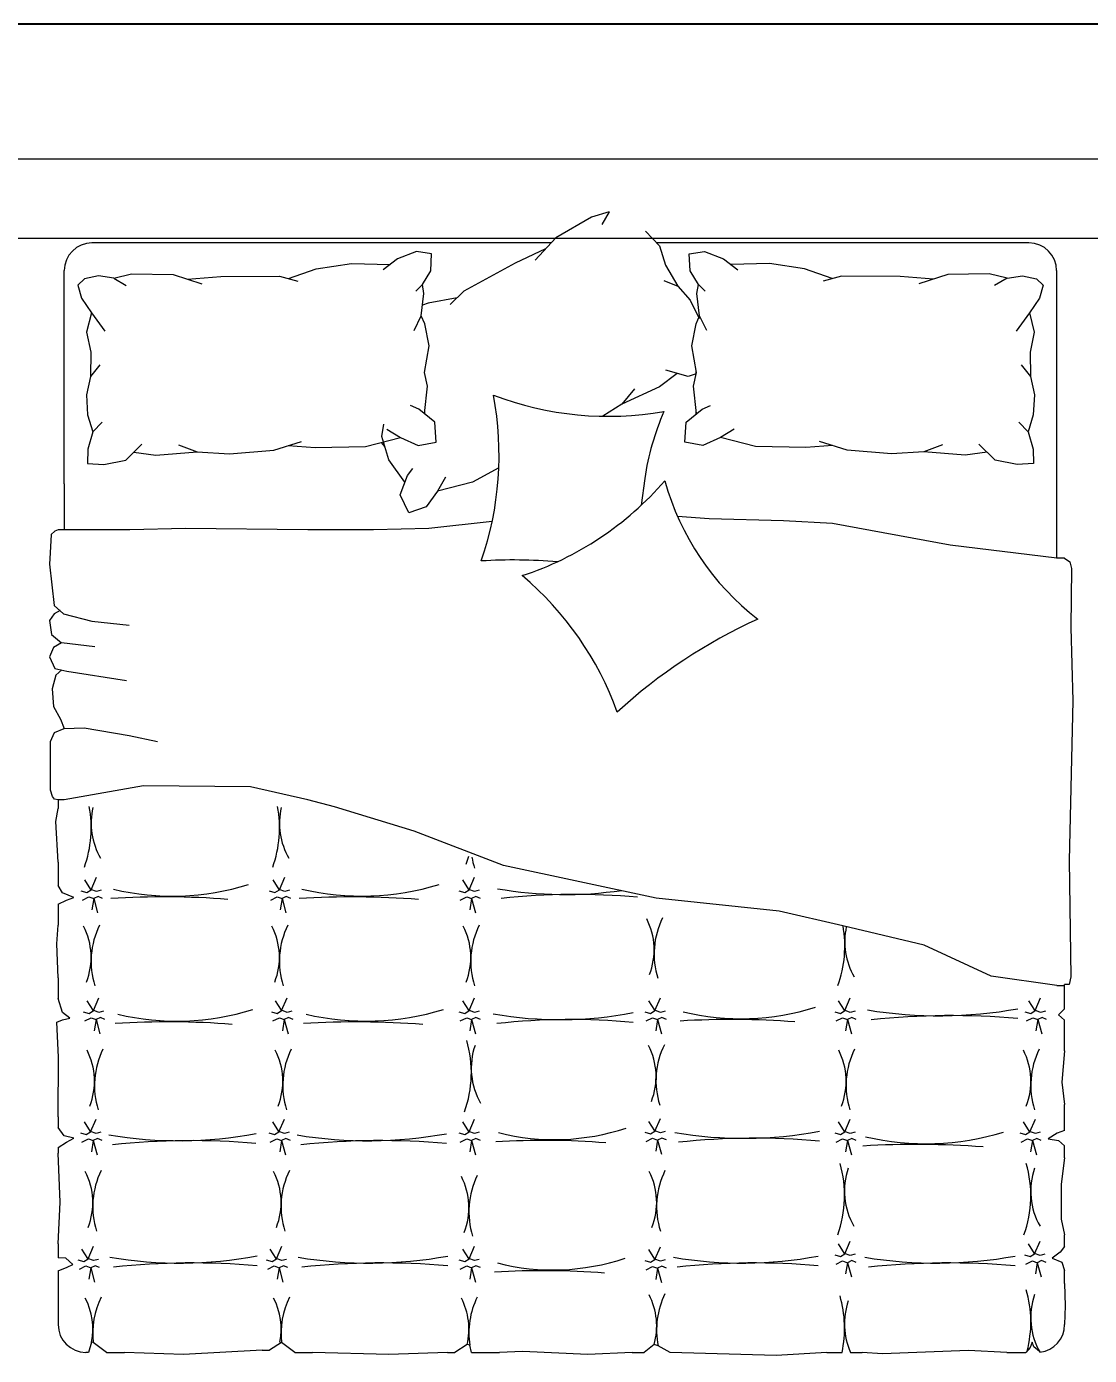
# Model space of a CAD drawing. Header units: millimetres. Extents: x -59 to 123, y 54 to 155.
# Drawn here: x -39.158 to -37.149, y 148.271 to 150.783 of the extents above; entities that cross this region are included whole.
import ezdxf

# ---------------------------------------------------------------- set-up
doc = ezdxf.new("R2010")
doc.units = ezdxf.units.MM
doc.linetypes.add('CONTINUA', pattern=[0])
doc.layers.get('0').update_dxf_attribs({"lineweight": 9})
doc.layers.get('Defpoints').update_dxf_attribs({"lineweight": 0})
doc.layers.add('A-COT', color=8, linetype='Continuous')
doc.layers.add('mobiliario', color=7, linetype='Continuous', lineweight=0)
doc.layers.add('MUROS', color=7, linetype='Continuous', lineweight=80)
doc.styles.add('style1', font='arial.ttf', dxfattribs={"height": 0.1})
doc.dimstyles.new('luis1', dxfattribs={"dimtxt": 0.1, "dimasz": 0.08, "dimexe": 0.08, "dimexo": 0.08, "dimgap": 0.08, "dimtad": 2, "dimzin": 4, "dimdsep": 46, "dimtxsty": 'style1', "dimblk": 'ARCHTICK', "dimcen": 2, "dimdle": 0.08, "dimclrd": 256, "dimclre": 256, "dimclrt": 256, "dimadec": 0, "dimazin": 1, "dimtfac": 1, "dimtix": 1, "dimtmove": 0, "dimatfit": 3, "dimfxl": 1, "dimtolj": 1, "dimarcsym": 0})

# ---------------------------------------------------------------- blocks, each defined once
blk = doc.blocks.new('CAMA MATRIMONIAL')
at = {"layer": 'mobiliario'}
for p, q in [((2857.375, 870.6048), (2857.3417, 870.5949)), ((2857.375, 870.6048), (2857.3611, 870.581)), ((2857.3417, 870.5949), (2857.2738, 870.5556)), ((2857.2738, 870.5556), (2857.2349, 870.5135)), ((2857.4437, 870.5682), (2857.4698, 870.5406)), ((2857.2648, 870.5459), (2856.3973, 870.5459)), ((2858.1682, 870.5459), (2857.4647, 870.5459)), ((2857.4698, 870.5406), (2857.4813, 870.5038)), ((2857.4813, 870.5038), (2857.5047, 870.4643)), ((2856.3449, 870.0907), (2856.3449, 870.4935)), ((2858.2207, 869.95), (2858.2207, 870.4935)), ((2857.5394, 870.2988), (2857.5394, 870.3037)), ((2857.0261, 870.2229), (2857.0261, 870.2268)), ((2857.5394, 870.2229), (2857.5394, 870.2268)), ((2856.9513, 870.1591), (2856.9489, 870.1634)), ((2857.442, 870.1008), (2857.4356, 870.0501)), ((2856.3449, 870.0907), (2856.3449, 870.0033)), ((2857.5638, 870.0241), (2857.5039, 870.029)), ((2857.7041, 870.0203), (2857.5638, 870.0241)), ((2856.3449, 870.0033), (2856.3333, 870.0033)), ((2858.2355, 869.95), (2858.2206, 869.95)), ((2856.3256, 869.8606), (2856.3436, 869.845)), ((2856.3436, 869.845), (2856.3972, 869.831)), ((2856.3972, 869.831), (2856.4674, 869.8233)), ((2856.3245, 869.7812), (2856.3168, 869.7634)), ((2856.3398, 869.7902), (2856.3245, 869.7812)), ((2856.4024, 869.7825), (2856.3398, 869.7902)), ((2856.3168, 869.7634), (2856.3271, 869.7417)), ((2856.3271, 869.7417), (2856.35, 869.7366)), ((2856.35, 869.7366), (2856.4623, 869.7188)), ((2856.3192, 869.6034), (2856.3262, 869.6208)), ((2856.3262, 869.6208), (2856.345, 869.628)), ((2856.345, 869.628), (2856.3826, 869.6295)), ((2856.3826, 869.6295), (2856.4678, 869.615)), ((2856.4678, 869.615), (2856.5213, 869.6035)), ((2856.3333, 869.493), (2856.3333, 869.4768)), ((2856.3449, 869.493), (2856.3333, 869.493)), ((2856.3333, 869.3756), (2856.3333, 869.3312)), ((2856.3333, 869.296), (2856.3333, 869.2561)), ((2856.3333, 869.1565), (2856.3333, 869.118)), ((2858.2207, 869.1425), (2858.2355, 869.1425)), ((2858.2355, 869.0981), (2858.2355, 869.1441)), ((2858.2355, 869.0185), (2858.2355, 869.0767)), ((2858.2355, 868.8683), (2858.2355, 868.9173)), ((2856.3333, 868.8943), (2856.3333, 868.8736)), ((2856.3333, 868.8361), (2856.3333, 868.8254)), ((2858.2355, 868.8162), (2858.2355, 868.8392)), ((2858.2355, 868.6492), (2858.2355, 868.6707)), ((2856.3333, 868.6538), (2856.3333, 868.6277)), ((2856.3333, 868.6032), (2856.3333, 868.5012)), ((2858.2355, 868.5787), (2858.2355, 868.6033)), ((2856.7806, 868.4488), (2856.7557, 868.4674)), ((2856.391, 868.4488), (2856.3857, 868.4488)), ((2856.4247, 868.4488), (2856.4585, 868.4488)), ((2856.7187, 868.4528), (2856.7325, 868.4528)), ((2856.7806, 868.4488), (2856.8144, 868.4488)), ((2857.0693, 868.4488), (2857.0831, 868.4488)), ((2857.1149, 868.4488), (2857.1674, 868.4488)), ((2857.418, 868.4488), (2857.441, 868.4488)), ((2857.7864, 868.4488), (2857.8149, 868.4488)), ((2857.8311, 868.4488), (2857.8533, 868.4488)), ((2858.1264, 868.4488), (2858.1626, 868.4488))]:
    blk.add_line(p, q, dxfattribs=at)
for points in [[(2857.0092, 870.455), (2857.0218, 870.4672), (2857.0375, 870.493), (2857.0393, 870.5255), (2857.0104, 870.5295), (2856.9749, 870.5159), (2856.9475, 870.4951)], [(2857.2545, 870.5347), (2857.1973, 870.5079), (2857.1003, 870.4545), (2857.0744, 870.4292)], [(2857.5563, 870.455), (2857.5437, 870.4672), (2857.528, 870.493), (2857.5262, 870.5255), (2857.5551, 870.5295), (2857.5906, 870.5159), (2857.618, 870.4951)], [(2856.7689, 870.4786), (2856.8213, 870.497), (2856.8876, 870.5068), (2856.9606, 870.505)], [(2857.7966, 870.4786), (2857.7442, 870.497), (2857.6779, 870.5068), (2857.6049, 870.505)], [(2856.4383, 870.4795), (2856.4094, 870.4835), (2856.383, 870.478), (2856.3704, 870.4658), (2856.3776, 870.4414), (2856.3964, 870.4139), (2856.4215, 870.3792)], [(2856.4383, 870.4795), (2856.4722, 870.4873), (2856.5506, 870.4863), (2856.6052, 870.4686)], [(2856.4383, 870.4795), (2856.4621, 870.4657)], [(2856.5777, 870.4775), (2856.6407, 870.4822), (2856.7514, 870.4832), (2856.7864, 870.4739)], [(2857.4784, 870.4748), (2857.5047, 870.4643), (2857.5282, 870.4376), (2857.5448, 870.4033)], [(2857.9878, 870.4775), (2857.9248, 870.4822), (2857.8141, 870.4832), (2857.7791, 870.4739)], [(2858.1272, 870.4795), (2858.0933, 870.4873), (2858.0149, 870.4863), (2857.9603, 870.4686)], [(2858.1272, 870.4795), (2858.1034, 870.4657)], [(2858.1272, 870.4795), (2858.1561, 870.4835), (2858.1825, 870.478), (2858.1952, 870.4658), (2858.188, 870.4414), (2858.1691, 870.4139), (2858.144, 870.3792)], [(2857.0061, 870.3803), (2857.0197, 870.4079), (2857.0248, 870.4502), (2857.0218, 870.4672)], [(2857.5594, 870.3803), (2857.5458, 870.4079), (2857.5407, 870.4502), (2857.5437, 870.4672)], [(2857.0873, 870.4419), (2857.0326, 870.4323), (2857.0222, 870.4283)], [(2856.3964, 870.4139), (2856.3872, 870.3771), (2856.3952, 870.3394), (2856.3942, 870.2935)], [(2857.0256, 870.3009), (2857.0346, 870.3515), (2857.0263, 870.393), (2857.0197, 870.4079)], [(2857.5399, 870.3009), (2857.5309, 870.3515), (2857.5392, 870.393), (2857.5458, 870.4079)], [(2858.1691, 870.4139), (2858.1783, 870.3771), (2858.1703, 870.3394), (2858.1713, 870.2935)], [(2856.412, 870.3156), (2856.3942, 870.2935), (2856.3867, 870.2587), (2856.3891, 870.2207), (2856.3986, 870.1888)], [(2857.0257, 870.2232), (2857.0316, 870.275), (2857.0256, 870.3009)], [(2857.5031, 870.2993), (2857.4699, 870.2738), (2857.3987, 870.2413)], [(2857.5394, 870.2986), (2857.5239, 870.2936), (2857.4822, 870.3051)], [(2857.5398, 870.2232), (2857.5339, 870.275), (2857.5399, 870.3009)], [(2858.1536, 870.3156), (2858.1713, 870.2935), (2858.1788, 870.2587), (2858.1765, 870.2207), (2858.1669, 870.1888)], [(2857.423, 870.27), (2857.3987, 870.2413), (2857.3631, 870.2182)], [(2856.9544, 870.1939), (2856.9801, 870.1783), (2857.0135, 870.1631), (2857.0476, 870.169), (2857.0453, 870.2071), (2857.0151, 870.2319), (2856.9994, 870.2386)], [(2857.6112, 870.1939), (2857.5854, 870.1783), (2857.552, 870.1631), (2857.5179, 870.169), (2857.5202, 870.2071), (2857.5504, 870.2319), (2857.5661, 870.2386)], [(2856.4166, 870.2071), (2856.3986, 870.1888), (2856.3892, 870.1558), (2856.3889, 870.129), (2856.4196, 870.1271), (2856.4611, 870.1353), (2856.4917, 870.1658)], [(2856.9887, 870.0934), (2856.9582, 870.1357), (2856.9451, 870.1801), (2856.9488, 870.2031)], [(2858.1489, 870.2071), (2858.1669, 870.1888), (2858.1763, 870.1558), (2858.1766, 870.129), (2858.1459, 870.1271), (2858.1044, 870.1353), (2858.0738, 870.1658)], [(2856.7682, 870.1628), (2856.8189, 870.1589), (2856.9143, 870.1609), (2856.9801, 870.1783)], [(2857.7973, 870.1628), (2857.7466, 870.1589), (2857.6512, 870.1609), (2857.5854, 870.1783)], [(2856.4764, 870.1505), (2856.5179, 870.1445), (2856.5958, 870.1511)], [(2856.5606, 870.1643), (2856.5958, 870.1511), (2856.6572, 870.1472), (2856.7408, 870.1542), (2856.7933, 870.1708)], [(2856.9507, 870.1612), (2856.9444, 870.1688)], [(2858.0049, 870.1643), (2857.9697, 870.1511), (2857.9083, 870.1472), (2857.8247, 870.1542), (2857.7722, 870.1708)], [(2858.0891, 870.1505), (2858.0476, 870.1445), (2857.9697, 870.1511)], [(2857.0652, 870.1029), (2857.0504, 870.0766), (2857.0287, 870.047), (2856.9962, 870.0355), (2856.9796, 870.0698), (2856.9936, 870.1063), (2857.004, 870.1198)], [(2857.1662, 870.1205), (2857.1163, 870.0937), (2857.0504, 870.0766)], [(2856.3333, 870.0033), (2856.3272, 870.0013), (2856.3204, 869.9945), (2856.3185, 869.9604), (2856.3172, 869.9389)], [(2856.8051, 870.0033), (2856.5738, 870.0064), (2856.4691, 870.0033), (2856.3449, 870.0033)], [(2857.1537, 870.0193), (2857.034, 870.0064), (2856.9293, 870.0033), (2856.8051, 870.0033)], [(2858.2207, 869.95), (2858.0191, 869.9747), (2857.797, 870.0158), (2857.7041, 870.0203)], [(2858.2355, 869.95), (2858.2457, 869.9432), (2858.2486, 869.9303), (2858.2472, 869.8189), (2858.2514, 869.6804), (2858.2443, 869.3784), (2858.2472, 869.1584), (2858.2443, 869.1441), (2858.2355, 869.1441)], [(2856.3172, 869.9389), (2856.3256, 869.8606)], [(2856.3369, 869.8508), (2856.3258, 869.845), (2856.3168, 869.8323), (2856.3207, 869.8055), (2856.3398, 869.7902)], [(2856.3403, 869.7388), (2856.3291, 869.7291), (2856.3219, 869.7031), (2856.3248, 869.6699), (2856.3378, 869.6454), (2856.345, 869.628)], [(2856.3333, 869.493), (2856.3267, 869.4942), (2856.3227, 869.4997), (2856.3188, 869.5112), (2856.3192, 869.6034)], [(2856.8051, 869.493), (2856.6971, 869.5175), (2856.4944, 869.5195), (2856.3449, 869.493)], [(2856.3333, 869.3756), (2856.3291, 869.4523), (2856.3333, 869.4768)], [(2858.2207, 869.1425), (2858.0967, 869.1598), (2857.9704, 869.2183), (2857.8164, 869.2553), (2857.6963, 869.283), (2857.4634, 869.3076), (2857.1748, 869.3691), (2857.0063, 869.4338), (2856.8554, 869.4799), (2856.8051, 869.493)], [(2856.3764, 869.3211), (2856.3873, 869.318), (2856.3955, 869.3232), (2856.406, 869.3472)], [(2856.7323, 869.3211), (2856.7432, 869.318), (2856.7514, 869.3232), (2856.7619, 869.3472)], [(2857.0908, 869.3211), (2857.1017, 869.318), (2857.1099, 869.3232), (2857.1204, 869.3472)], [(2856.3333, 869.296), (2856.349, 869.3037), (2856.3628, 869.3083), (2856.3414, 869.3175), (2856.3333, 869.3312)], [(2856.4149, 869.3223), (2856.406, 869.32), (2856.3951, 869.3239), (2856.3838, 869.3417)], [(2856.7708, 869.3223), (2856.7619, 869.32), (2856.751, 869.3239), (2856.7397, 869.3417)], [(2857.1293, 869.3223), (2857.1204, 869.32), (2857.1095, 869.3239), (2857.0982, 869.3417)], [(2856.3792, 869.3037), (2856.3912, 869.3099), (2856.4006, 869.3064), (2856.4079, 869.2796)], [(2856.4173, 869.3068), (2856.4087, 869.3103), (2856.4006, 869.3064), (2856.397, 869.285)], [(2856.7351, 869.3037), (2856.7471, 869.3099), (2856.7565, 869.3064), (2856.7638, 869.2796)], [(2856.7732, 869.3068), (2856.7646, 869.3103), (2856.7565, 869.3064), (2856.753, 869.285)], [(2857.0935, 869.3037), (2857.1056, 869.3099), (2857.1149, 869.3064), (2857.1223, 869.2796)], [(2857.1316, 869.3068), (2857.1231, 869.3103), (2857.1149, 869.3064), (2857.1114, 869.285)], [(2856.3333, 869.1565), (2856.3306, 869.2209), (2856.3333, 869.2561)], [(2856.3333, 868.8943), (2856.3338, 869.0069), (2856.3308, 869.0728), (2856.3415, 869.0774), (2856.3553, 869.0805), (2856.3415, 869.0912), (2856.3333, 869.118)], [(2856.3808, 869.0927), (2856.3917, 869.0896), (2856.3999, 869.0948), (2856.4104, 869.1187)], [(2856.7367, 869.0927), (2856.7476, 869.0896), (2856.7558, 869.0948), (2856.7663, 869.1187)], [(2857.0908, 869.0927), (2857.1017, 869.0896), (2857.1099, 869.0948), (2857.1204, 869.1187)], [(2857.4423, 869.0927), (2857.4531, 869.0896), (2857.4613, 869.0948), (2857.4718, 869.1187)], [(2857.8011, 869.0927), (2857.812, 869.0896), (2857.8202, 869.0948), (2857.8306, 869.1187)], [(2858.1607, 869.0927), (2858.1716, 869.0896), (2858.1798, 869.0948), (2858.1903, 869.1187)], [(2856.4193, 869.0939), (2856.4104, 869.0915), (2856.3995, 869.0954), (2856.3882, 869.1133)], [(2856.7752, 869.0939), (2856.7663, 869.0915), (2856.7554, 869.0954), (2856.7441, 869.1133)], [(2857.1293, 869.0939), (2857.1204, 869.0915), (2857.1095, 869.0954), (2857.0982, 869.1133)], [(2857.4808, 869.0939), (2857.4718, 869.0915), (2857.4609, 869.0954), (2857.4496, 869.1133)], [(2857.8396, 869.0939), (2857.8306, 869.0915), (2857.8197, 869.0954), (2857.8085, 869.1133)], [(2858.1993, 869.0939), (2858.1903, 869.0915), (2858.1794, 869.0954), (2858.1681, 869.1133)], [(2858.2355, 869.0981), (2858.2243, 869.0868), (2858.2355, 869.0767)], [(2856.3835, 869.0752), (2856.3956, 869.0814), (2856.4049, 869.0779), (2856.4123, 869.0511)], [(2856.4216, 869.0783), (2856.4131, 869.0818), (2856.4049, 869.0779), (2856.4014, 869.0566)], [(2856.7394, 869.0752), (2856.7515, 869.0814), (2856.7608, 869.0779), (2856.7682, 869.0511)], [(2856.7775, 869.0783), (2856.769, 869.0818), (2856.7608, 869.0779), (2856.7573, 869.0566)], [(2857.0935, 869.0752), (2857.1056, 869.0814), (2857.1149, 869.0779), (2857.1223, 869.0511)], [(2857.1316, 869.0783), (2857.1231, 869.0818), (2857.1149, 869.0779), (2857.1114, 869.0566)], [(2857.445, 869.0752), (2857.457, 869.0814), (2857.4664, 869.0779), (2857.4738, 869.0511)], [(2857.4831, 869.0783), (2857.4745, 869.0818), (2857.4664, 869.0779), (2857.4629, 869.0566)], [(2857.8038, 869.0752), (2857.8159, 869.0814), (2857.8252, 869.0779), (2857.8326, 869.0511)], [(2857.8419, 869.0783), (2857.8334, 869.0818), (2857.8252, 869.0779), (2857.8217, 869.0566)], [(2858.1635, 869.0752), (2858.1755, 869.0814), (2858.1849, 869.0779), (2858.1923, 869.0511)], [(2858.2016, 869.0783), (2858.193, 869.0818), (2858.1849, 869.0779), (2858.1814, 869.0566)], [(2858.2355, 869.0185), (2858.2305, 868.9596), (2858.2355, 868.9173)], [(2857.4423, 868.8649), (2857.4531, 868.8618), (2857.4613, 868.867), (2857.4718, 868.8909)], [(2856.3333, 868.8361), (2856.3492, 868.8461), (2856.363, 868.8537), (2856.3446, 868.8583), (2856.3333, 868.8736)], [(2856.3757, 868.8638), (2856.3866, 868.8607), (2856.3948, 868.8658), (2856.4053, 868.8898)], [(2856.4142, 868.8649), (2856.4053, 868.8626), (2856.3944, 868.8665), (2856.3831, 868.8844)], [(2856.7316, 868.8638), (2856.7425, 868.8607), (2856.7507, 868.8658), (2856.7612, 868.8898)], [(2856.7701, 868.8649), (2856.7612, 868.8626), (2856.7503, 868.8665), (2856.739, 868.8844)], [(2857.0908, 868.8638), (2857.1017, 868.8607), (2857.1099, 868.8658), (2857.1204, 868.8898)], [(2857.1293, 868.8649), (2857.1204, 868.8626), (2857.1095, 868.8665), (2857.0982, 868.8844)], [(2857.4808, 868.8661), (2857.4718, 868.8637), (2857.4609, 868.8676), (2857.4496, 868.8855)], [(2857.8011, 868.8638), (2857.812, 868.8607), (2857.8202, 868.8658), (2857.8306, 868.8898)], [(2857.8396, 868.8649), (2857.8306, 868.8626), (2857.8197, 868.8665), (2857.8085, 868.8844)], [(2858.1507, 868.8638), (2858.1616, 868.8607), (2858.1698, 868.8658), (2858.1803, 868.8898)], [(2858.1892, 868.8649), (2858.1803, 868.8626), (2858.1694, 868.8665), (2858.1581, 868.8844)], [(2858.2355, 868.8683), (2858.2213, 868.8631), (2858.2044, 868.8524), (2858.2243, 868.8493), (2858.2355, 868.8392)], [(2856.3784, 868.8463), (2856.3905, 868.8525), (2856.3998, 868.849), (2856.4072, 868.8222)], [(2856.4165, 868.8494), (2856.408, 868.8529), (2856.3998, 868.849), (2856.3963, 868.8276)], [(2856.7343, 868.8463), (2856.7464, 868.8525), (2856.7557, 868.849), (2856.7631, 868.8222)], [(2856.7724, 868.8494), (2856.7639, 868.8529), (2856.7557, 868.849), (2856.7522, 868.8276)], [(2857.0935, 868.8463), (2857.1056, 868.8525), (2857.1149, 868.849), (2857.1223, 868.8222)], [(2857.1316, 868.8494), (2857.1231, 868.8529), (2857.1149, 868.849), (2857.1114, 868.8276)], [(2857.445, 868.8474), (2857.457, 868.8536), (2857.4664, 868.8501), (2857.4738, 868.8233)], [(2857.4831, 868.8505), (2857.4745, 868.854), (2857.4664, 868.8501), (2857.4629, 868.8288)], [(2857.8038, 868.8463), (2857.8159, 868.8525), (2857.8252, 868.849), (2857.8326, 868.8222)], [(2857.8419, 868.8494), (2857.8334, 868.8529), (2857.8252, 868.849), (2857.8217, 868.8276)], [(2858.1534, 868.8463), (2858.1655, 868.8525), (2858.1748, 868.849), (2858.1822, 868.8222)], [(2858.1916, 868.8494), (2858.183, 868.8529), (2858.1748, 868.849), (2858.1713, 868.8276)], [(2856.3333, 868.6538), (2856.3369, 868.7327), (2856.3333, 868.8254)], [(2858.2355, 868.8162), (2858.2289, 868.7666), (2858.2289, 868.7007), (2858.2355, 868.6707)], [(2856.3708, 868.6234), (2856.3817, 868.6203), (2856.3899, 868.6254), (2856.4004, 868.6494)], [(2856.4093, 868.6245), (2856.4004, 868.6222), (2856.3895, 868.6261), (2856.3782, 868.644)], [(2856.7267, 868.6234), (2856.7376, 868.6203), (2856.7458, 868.6254), (2856.7563, 868.6494)], [(2856.7652, 868.6245), (2856.7563, 868.6222), (2856.7454, 868.6261), (2856.7341, 868.644)], [(2857.0908, 868.6234), (2857.1017, 868.6203), (2857.1099, 868.6254), (2857.1204, 868.6494)], [(2857.1293, 868.6245), (2857.1204, 868.6222), (2857.1095, 868.6261), (2857.0982, 868.644)], [(2857.4423, 868.6225), (2857.4531, 868.6193), (2857.4613, 868.6245), (2857.4718, 868.6485)], [(2857.4808, 868.6236), (2857.4718, 868.6213), (2857.4609, 868.6252), (2857.4496, 868.6431)], [(2857.8011, 868.6331), (2857.812, 868.63), (2857.8202, 868.6352), (2857.8306, 868.6591)], [(2857.8396, 868.6343), (2857.8306, 868.6319), (2857.8197, 868.6358), (2857.8085, 868.6537)], [(2858.1599, 868.6331), (2858.1708, 868.63), (2858.179, 868.6352), (2858.1895, 868.6591)], [(2858.1984, 868.6343), (2858.1895, 868.6319), (2858.1786, 868.6358), (2858.1673, 868.6537)], [(2858.2355, 868.6492), (2858.2274, 868.6379), (2858.2121, 868.6271), (2858.2305, 868.6195), (2858.2355, 868.6033)], [(2856.3333, 868.6032), (2856.3507, 868.6101), (2856.3614, 868.6147), (2856.3476, 868.627), (2856.3333, 868.6277)], [(2857.8038, 868.6156), (2857.8159, 868.6218), (2857.8252, 868.6183), (2857.8326, 868.5915)], [(2857.8419, 868.6187), (2857.8334, 868.6222), (2857.8252, 868.6183), (2857.8217, 868.597)], [(2858.1626, 868.6156), (2858.1747, 868.6218), (2858.184, 868.6183), (2858.1914, 868.5915)], [(2858.2008, 868.6187), (2858.1922, 868.6222), (2858.184, 868.6183), (2858.1805, 868.597)], [(2856.3736, 868.6059), (2856.3856, 868.6121), (2856.3949, 868.6086), (2856.4023, 868.5818)], [(2856.4117, 868.609), (2856.4031, 868.6125), (2856.3949, 868.6086), (2856.3914, 868.5872)], [(2856.7295, 868.6059), (2856.7415, 868.6121), (2856.7508, 868.6086), (2856.7582, 868.5818)], [(2856.7676, 868.609), (2856.759, 868.6125), (2856.7508, 868.6086), (2856.7473, 868.5872)], [(2857.0935, 868.6059), (2857.1056, 868.6121), (2857.1149, 868.6086), (2857.1223, 868.5818)], [(2857.1316, 868.609), (2857.1231, 868.6125), (2857.1149, 868.6086), (2857.1114, 868.5872)], [(2857.445, 868.605), (2857.457, 868.6112), (2857.4664, 868.6077), (2857.4738, 868.5809)], [(2857.4831, 868.6081), (2857.4745, 868.6116), (2857.4664, 868.6077), (2857.4629, 868.5863)], [(2858.2355, 868.5787), (2858.2366, 868.5367), (2858.2355, 868.5012)], [(2856.4247, 868.4488), (2856.3998, 868.4674), (2856.3965, 868.4681), (2856.3908, 868.4488)], [(2856.7557, 868.4674), (2856.7325, 868.4528)], [(2858.1883, 868.4505), (2858.1775, 868.4591), (2858.1744, 868.4678), (2858.1707, 868.4578), (2858.1626, 868.4488)], [(2856.7187, 868.4528), (2856.57, 868.4446), (2856.4585, 868.4488)], [(2857.0693, 868.4488), (2856.9584, 868.4446), (2856.8144, 868.4488)], [(2857.1149, 868.4488), (2857.1113, 868.4623), (2857.1063, 868.4635), (2857.0831, 868.4488)], [(2857.418, 868.4488), (2857.3342, 868.4445), (2857.2109, 868.4507), (2857.1674, 868.4488)], [(2857.7864, 868.4488), (2857.6905, 868.443), (2857.4901, 868.4488), (2857.4675, 868.4614), (2857.4596, 868.4636), (2857.441, 868.4488)], [(2858.1264, 868.4488), (2858.054, 868.4522), (2857.8912, 868.4461), (2857.8533, 868.4488)]]:
    blk.add_lwpolyline(points, dxfattribs=at)
for centre, radius, start, end in [((2856.3973, 870.4935), 0.0524, 90, 180), ((2858.1682, 870.4935), 0.0524, 0, 90), ((2856.5547, 870.1449), 0.612, 340.9059, 10.6528), ((2857.3732, 870.8283), 0.6101, 249.159, 279.9254), ((2857.9327, 870.0281), 0.496, 156.3276, 171.5768), ((2857.0196, 870.4964), 0.6101, 288.238, 319.0044), ((2857.9583, 870.2279), 0.496, 195.4066, 232.4063), ((2857.1943, 868.9347), 1.0119, 85.311, 93.4716), ((2856.815, 869.45), 0.612, 19.9849, 49.7318), ((2858.0744, 868.9136), 1.0119, 114.4421, 132.5506), ((2856.1755, 869.4405), 0.2204, 340.2707, 10.4931), ((2856.5281, 869.449), 0.1324, 167.0109, 209.9939), ((2856.5314, 869.4405), 0.2204, 340.2707, 10.4931), ((2856.884, 869.449), 0.1324, 167.0109, 209.9939), ((2856.9855, 869.4182), 0.1278, 338.4806, 345.7602), ((2857.2677, 869.4103), 0.1545, 189.385, 197.3557), ((2856.5496, 869.7893), 0.4782, 256.4981, 287.4473), ((2856.9074, 869.8055), 0.4943, 256.7218, 287.1573), ((2857.291, 870.0502), 0.736, 260.0625, 278.4138), ((2856.5307, 867.6869), 1.6229, 85.6309, 93.4607), ((2856.8885, 867.6224), 1.6873, 85.7151, 93.394), ((2857.3112, 868.0364), 1.278, 84.7287, 96.3004), ((2857.3321, 869.2098), 0.1278, 338.4806, 27.2489), ((2857.6143, 869.202), 0.1545, 153.8397, 197.3557), ((2856.2679, 869.1957), 0.1278, 338.4806, 27.2489), ((2856.5501, 869.1879), 0.1545, 153.8397, 197.3557), ((2856.6238, 869.1957), 0.1278, 338.4806, 27.2489), ((2856.906, 869.1879), 0.1545, 153.8397, 197.3557), ((2856.9855, 869.1957), 0.1278, 338.4806, 27.2489), ((2857.2677, 869.1879), 0.1545, 153.8397, 197.3557), ((2857.5998, 869.2165), 0.2204, 340.2707, 10.0812), ((2857.9524, 869.2249), 0.1324, 167.6806, 209.9939), ((2856.5578, 869.553), 0.4782, 256.4981, 287.4473), ((2856.9156, 869.5692), 0.4943, 256.7218, 287.1573), ((2857.624, 869.54), 0.4606, 256.2425, 287.7787), ((2857.9984, 869.9197), 0.8347, 260.6694, 280.2642), ((2856.5389, 867.4506), 1.6229, 85.6309, 93.4607), ((2856.8967, 867.3861), 1.6873, 85.7151, 93.394), ((2857.2819, 869.8028), 0.7251, 259.988, 281.0142), ((2857.303, 867.7999), 1.278, 84.7287, 96.3004), ((2857.605, 867.5247), 1.5533, 85.534, 93.5375), ((2858.0209, 867.6077), 1.4776, 85.0979, 95.8591), ((2856.2743, 868.9613), 0.1278, 338.4806, 27.2489), ((2856.5565, 868.9535), 0.1545, 153.8397, 197.3557), ((2856.6302, 868.9613), 0.1278, 338.4806, 27.2489), ((2856.9124, 868.9535), 0.1545, 153.8397, 197.3557), ((2856.8939, 868.9776), 0.2204, 340.2707, 16.0147), ((2857.2465, 868.986), 0.1324, 161.0081, 209.9939), ((2857.3357, 868.9701), 0.1278, 338.4806, 27.2489), ((2857.6178, 868.9623), 0.1545, 153.8397, 197.3557), ((2857.695, 868.9613), 0.1278, 338.4806, 27.2489), ((2857.9771, 868.9535), 0.1545, 153.8397, 197.3557), ((2858.0441, 868.9613), 0.1278, 338.4806, 27.2489), ((2858.3262, 868.9535), 0.1545, 153.8397, 197.3557), ((2857.2714, 869.2799), 0.429, 255.7419, 288.428), ((2857.6292, 869.6279), 0.7745, 260.3129, 280.6566), ((2856.5616, 869.6506), 0.8017, 260.4794, 280.4733), ((2856.5836, 867.4315), 1.4175, 84.9951, 95.982), ((2856.9195, 869.6757), 0.8269, 260.6255, 280.3125), ((2856.9419, 867.3857), 1.4634, 85.0741, 95.8875), ((2857.2524, 867.4214), 1.4281, 85.3423, 93.6892), ((2857.651, 867.4858), 1.3678, 84.9049, 96.0898), ((2857.9548, 867.1345), 1.7073, 85.7404, 93.3741), ((2857.9737, 869.3426), 0.4994, 256.789, 287.0703), ((2856.2711, 868.732), 0.1278, 338.4806, 27.2489), ((2856.5532, 868.7242), 0.1545, 153.8397, 197.3557), ((2856.627, 868.732), 0.1278, 338.4806, 27.2489), ((2856.9091, 868.7242), 0.1545, 153.8397, 197.3557), ((2857.3368, 868.732), 0.1278, 338.4806, 27.2489), ((2857.619, 868.7242), 0.1545, 153.8397, 197.3557), ((2857.5993, 868.7453), 0.2204, 340.2707, 16.0147), ((2857.9519, 868.7537), 0.1324, 161.0081, 209.9939), ((2857.9514, 868.7453), 0.2204, 340.2707, 16.0147), ((2858.3039, 868.7537), 0.1324, 161.0081, 209.9939), ((2856.9819, 868.7225), 0.1278, 338.4806, 27.2489), ((2857.2641, 868.7147), 0.1545, 153.8397, 197.3557), ((2856.5636, 869.4193), 0.8017, 260.4794, 280.4733), ((2856.5857, 867.2003), 1.4175, 84.9951, 95.982), ((2856.9216, 869.4444), 0.8269, 260.6255, 280.3125), ((2856.944, 867.1544), 1.4634, 85.0741, 95.8875), ((2857.2692, 869.0336), 0.429, 255.7419, 288.428), ((2857.6267, 869.392), 0.7745, 260.3129, 280.6566), ((2857.6485, 867.25), 1.3678, 84.9049, 96.0898), ((2857.9933, 869.4522), 0.8347, 260.6694, 280.2642), ((2858.0158, 867.1402), 1.4776, 85.0979, 95.8591), ((2857.2502, 867.1751), 1.4281, 85.3423, 93.6892), ((2857.9514, 868.5065), 0.2204, 345.4194, 16.0147), ((2856.2711, 868.4929), 0.1278, 348.8147, 27.2489), ((2856.5532, 868.4851), 0.1545, 153.8397, 186.5494), ((2856.627, 868.4929), 0.1278, 348.8147, 27.2489), ((2856.9091, 868.4851), 0.1545, 153.8397, 186.5494), ((2856.9819, 868.4929), 0.1278, 346.6664, 27.2489), ((2857.2641, 868.4851), 0.1545, 153.8397, 188.5015), ((2857.3368, 868.4991), 0.1278, 343.8687, 27.2489), ((2857.619, 868.4913), 0.1545, 153.8397, 191.1795), ((2857.5993, 868.4946), 0.2204, 348.0045, 16.0147), ((2857.9519, 868.503), 0.1324, 161.0081, 204.1596), ((2858.3039, 868.515), 0.1324, 161.0081, 209.9939), ((2856.3857, 868.5012), 0.0524, 180, 270), ((2858.1831, 868.5012), 0.0524, 276.5164, 0)]:
    blk.add_arc(centre, radius, start, end, dxfattribs=at)
blk = doc.blocks.new('_ArchTick')
at = {"color": 0, "linetype": 'ByBlock', "const_width": 0.15}
blk.add_lwpolyline([(-0.5, -0.5), (0.5, 0.5)], dxfattribs=at)
blk = doc.blocks.new('*D295')
at = {"layer": 'A-COT', "linetype": 'Continuous', "lineweight": -2, "transparency": 16777216}
for p, q in [((-40.6581, 150.6886), (-40.6581, 150.8686)), ((-35.3581, 150.6886), (-35.3581, 150.8686)), ((-40.7381, 150.7886), (-35.2781, 150.7886))]:
    blk.add_line(p, q, dxfattribs=at)
at = {"layer": 'Defpoints', "color": 0, "linetype": 'CONTINUA', "transparency": 16777216}
for p in [(-35.3581, 150.7886), (-40.6581, 150.3823), (-35.3581, 150.3823)]:
    blk.add_point(p, dxfattribs=at)
at = {"layer": 'A-COT', "linetype": 'CONTINUA', "lineweight": -2, "transparency": 16777216, "xscale": 0.08, "yscale": 0.08, "zscale": 0.08, "rotation": 180}
blk.add_blockref('_ArchTick', (-40.6581, 150.7886), dxfattribs=at)
at = {"layer": 'A-COT', "linetype": 'CONTINUA', "lineweight": -2, "transparency": 16777216, "xscale": 0.08, "yscale": 0.08, "zscale": 0.08}
blk.add_blockref('_ArchTick', (-35.3581, 150.7886), dxfattribs=at)
at = {"layer": 'A-COT', "linetype": 'CONTINUA', "lineweight": 5, "transparency": 16777216, "insert": (-38.0081, 150.9197), "char_height": 0.1, "attachment_point": 5, "style": 'style1'}
blk.add_mtext('\\A1;5.30', dxfattribs=at)
blk = doc.blocks.new('*D1233')
at = {"layer": 'A-COT', "linetype": 'Continuous', "lineweight": -2, "transparency": 16777216}
for p, q in [((-40.8081, 151.6095), (-40.8081, 151.7895)), ((-32.3081, 151.6095), (-32.3081, 151.7895)), ((-40.8881, 151.7095), (-32.2281, 151.7095))]:
    blk.add_line(p, q, dxfattribs=at)
at = {"layer": 'Defpoints', "color": 0, "linetype": 'CONTINUA', "transparency": 16777216}
for p in [(-32.3081, 151.7095), (-40.8081, 150.5323), (-32.3081, 150.5323)]:
    blk.add_point(p, dxfattribs=at)
at = {"layer": 'A-COT', "linetype": 'CONTINUA', "lineweight": -2, "transparency": 16777216, "xscale": 0.08, "yscale": 0.08, "zscale": 0.08, "rotation": 180}
blk.add_blockref('_ArchTick', (-40.8081, 151.7095), dxfattribs=at)
at = {"layer": 'A-COT', "linetype": 'CONTINUA', "lineweight": -2, "transparency": 16777216, "xscale": 0.08, "yscale": 0.08, "zscale": 0.08}
blk.add_blockref('_ArchTick', (-32.3081, 151.7095), dxfattribs=at)
at = {"layer": 'A-COT', "linetype": 'CONTINUA', "lineweight": 5, "transparency": 16777216, "insert": (-36.5581, 151.8406), "char_height": 0.1, "attachment_point": 5, "style": 'style1'}
blk.add_mtext('\\A1;8.50', dxfattribs=at)

msp = doc.modelspace()

# ---------------------------------------------------------------- linework, layer by layer
at = {"layer": 'MUROS', "lineweight": 5}
for p, q in [((-35.2081, 150.5323), (-40.8081, 150.5323)), ((-35.3581, 150.3823), (-40.6581, 150.3823))]:
    msp.add_line(p, q, dxfattribs=at)

# ---------------------------------------------------------------- block references
msp.add_blockref('CAMA MATRIMONIAL', (-2895.4316, -720.1717), dxfattribs=at)

# ---------------------------------------------------------------- dimensions: what is measured, and where the dimension line sits
at = {"layer": 'A-COT', "linetype": 'CONTINUA', "lineweight": 5}
for base, p1, p2, override, picture, middle in [((-32.3081, 151.7095), (-40.8081, 150.5323), (-32.3081, 150.5323), {"dimfxl": 0.1, "dimfxlon": 1, "dimarcsym": 2}, '*D1233', (-36.5581, 151.8406)), ((-35.3581, 150.7886), (-40.6581, 150.3823), (-35.3581, 150.3823), {"dimtmove": 1, "dimfxl": 0.1, "dimfxlon": 1, "dimarcsym": 2}, '*D295', (-38.0081, 150.9197))]:
    dim = msp.add_linear_dim(base=base, p1=p1, p2=p2, dimstyle='luis1', override=override, dxfattribs=at)
    dim.commit()
    dim.dimension.update_dxf_attribs({"geometry": picture, "text_midpoint": middle})

doc.saveas('drawing.dxf')
